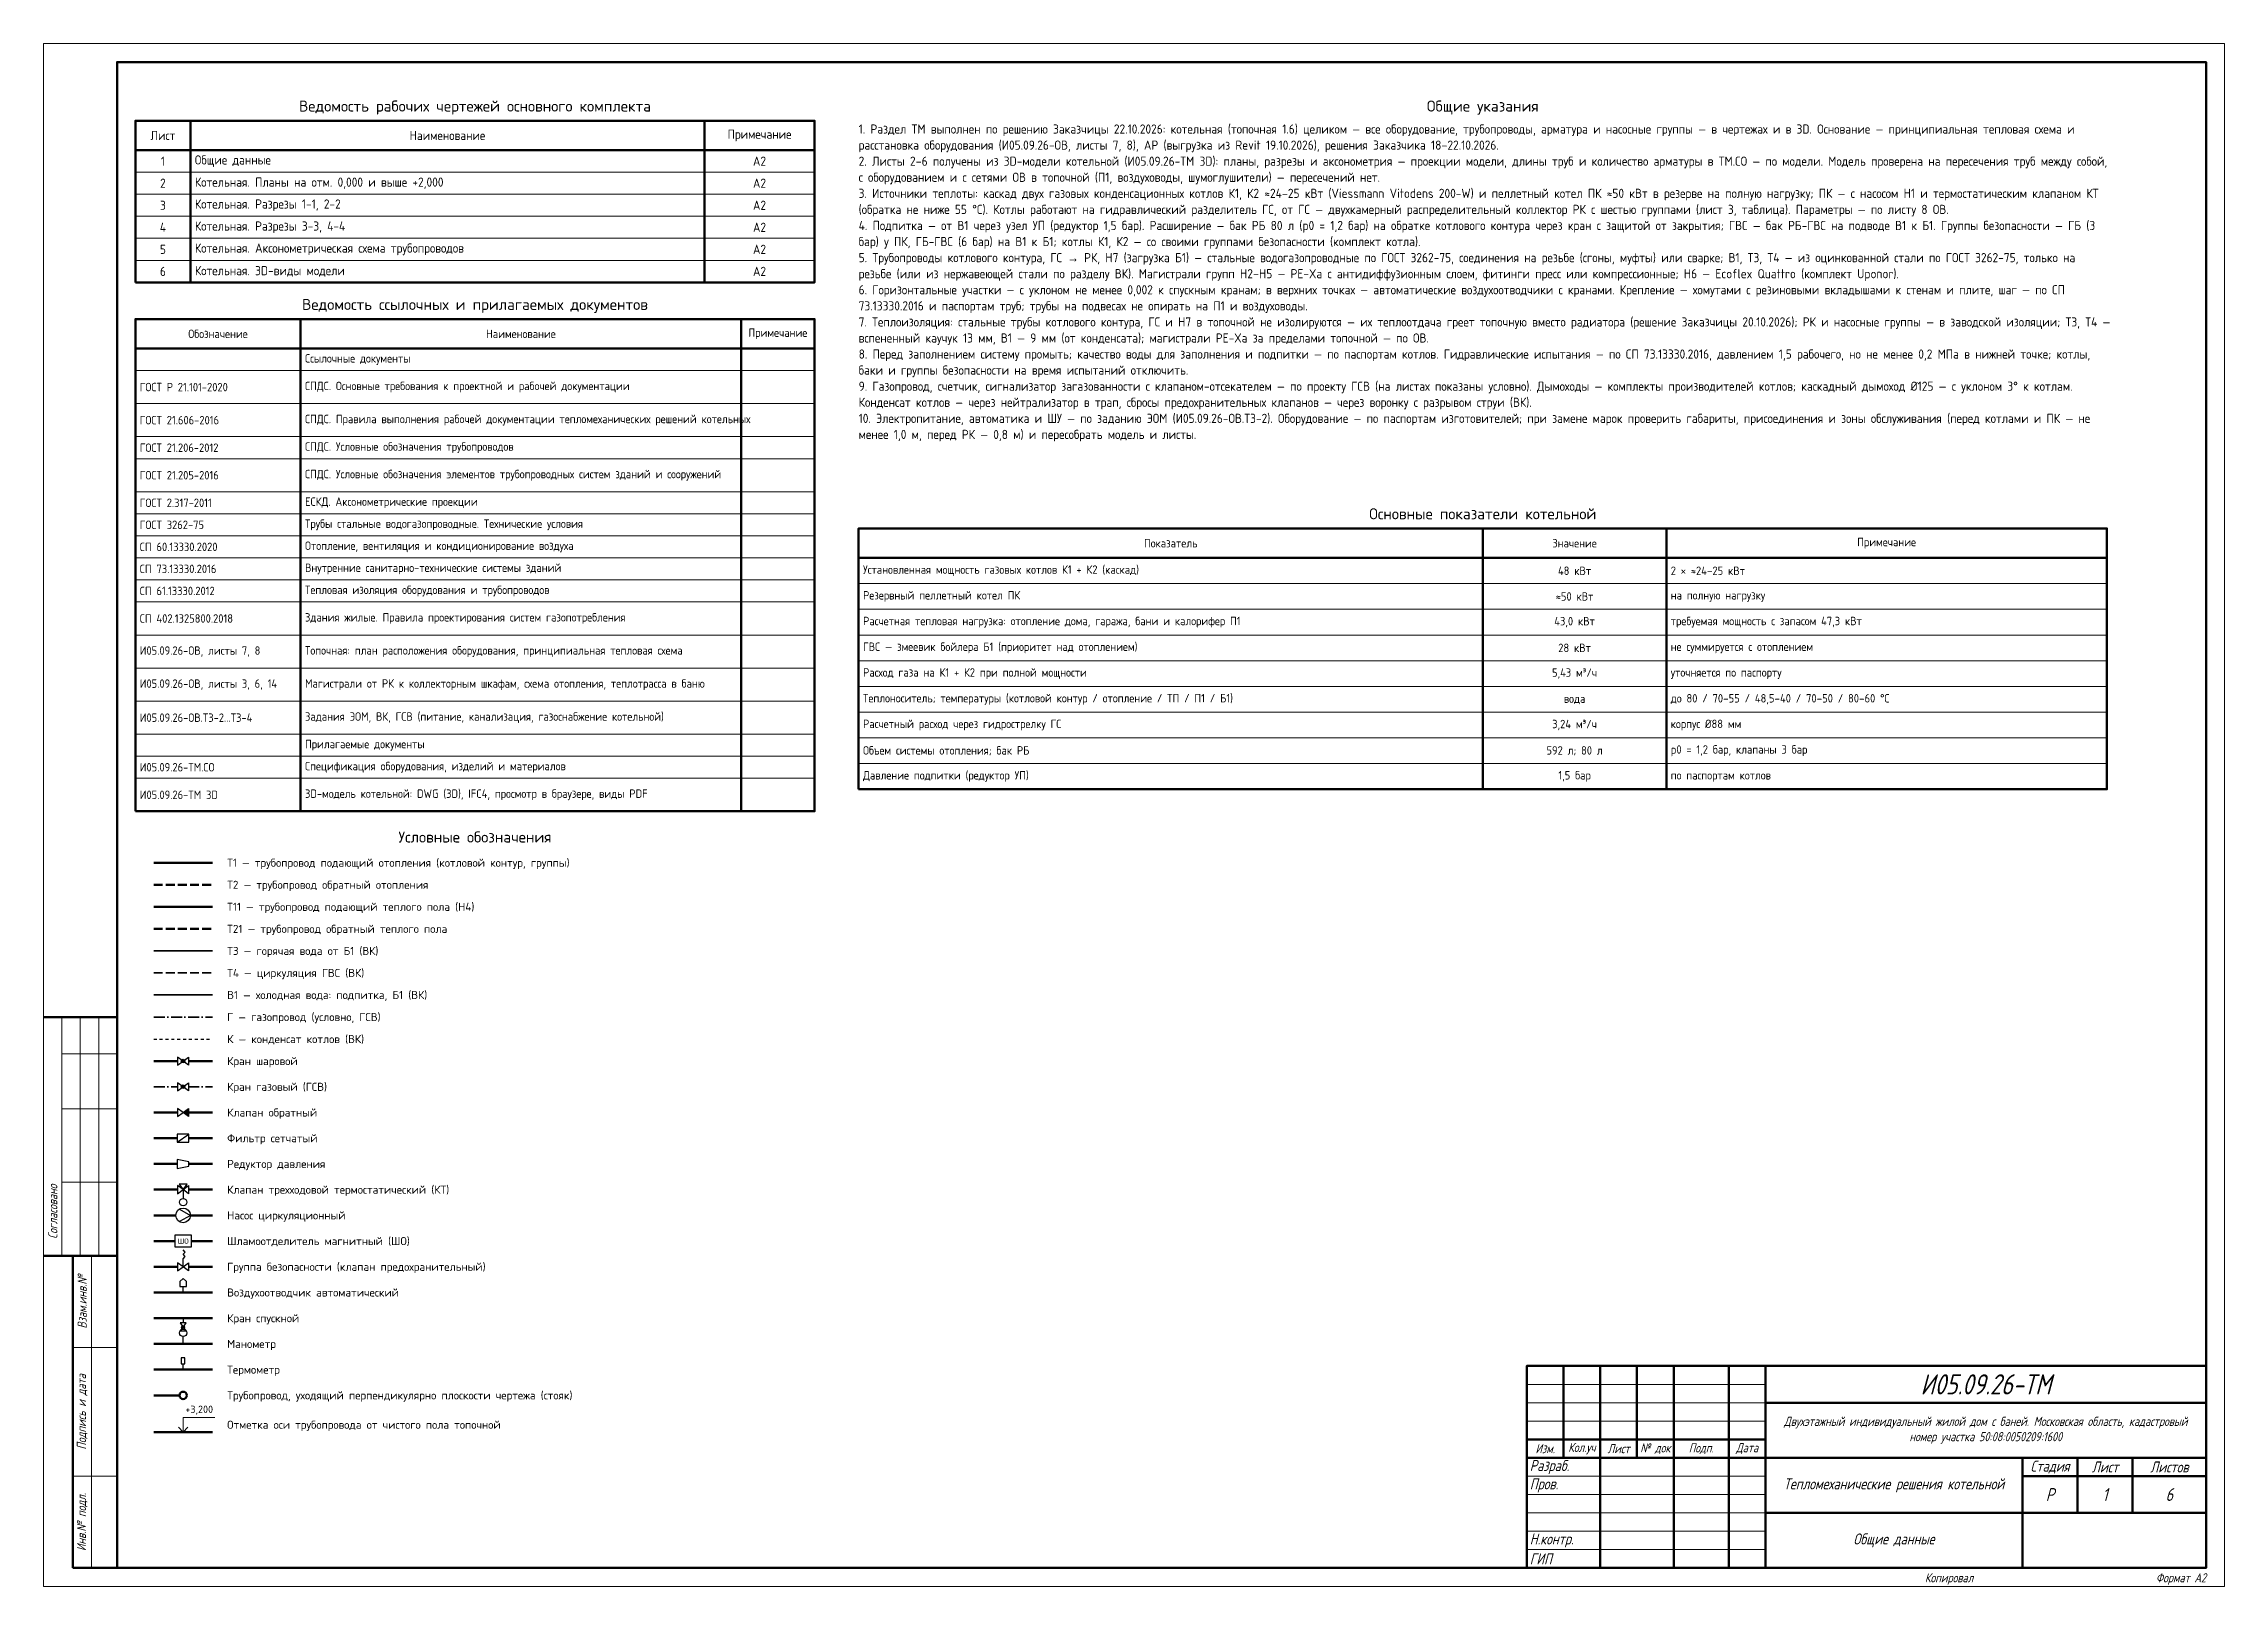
# Paper-space layout 'Лист' of a CAD drawing. Header units: millimetres. Extents: x 0 to 594, y 0 to 420.
import ezdxf
from ezdxf.enums import TextEntityAlignment as Align

# ---------------------------------------------------------------- set-up
doc = ezdxf.new("R2010")
doc.units = ezdxf.units.MM
for name, pattern in [('ОВ_ПУНКТ', [160, 80, -80]), ('ОВ_ШП', [460, 300, -80, 0, -80]), ('ОВ_ШТРИХ', [330, 240, -90])]:
    doc.linetypes.add(name, pattern=pattern)
for name, color, linetype, lineweight in [('Рамка', 7, 'Continuous', 50), ('Таблицы', 7, 'Continuous', 18), ('Текст', 7, 'Continuous', 18), ('ТМ_арматура', 7, 'Continuous', 25), ('ТМ_В1', 150, 'Continuous', 35), ('ТМ_Г', 42, 'Continuous', 35), ('ТМ_К', 8, 'Continuous', 25), ('ТМ_размеры', 7, 'Continuous', 13), ('ТМ_Т1', 1, 'Continuous', 50), ('ТМ_Т11', 30, 'Continuous', 50), ('ТМ_Т2', 5, 'Continuous', 50), ('ТМ_Т21', 4, 'Continuous', 50), ('ТМ_Т3', 3, 'Continuous', 35), ('ТМ_Т4', 82, 'Continuous', 35), ('ТМ_текст', 7, 'Continuous', 18), ('Тонкие', 8, 'Continuous', 13)]:
    doc.layers.add(name, color=color, linetype=linetype, lineweight=lineweight)
doc.styles.add('GOST', font='isocpeur.ttf', dxfattribs={"width": 0.9})
doc.styles.add('GOST_I', font='isocpeur.ttf', dxfattribs={"width": 0.8})

psp = doc.layouts.new('Лист')

# ---------------------------------------------------------------- linework, layer by layer
at = {"layer": 'Рамка', "lineweight": 50}
for points in [[(20, 5), (589, 5), (589, 415), (20, 415)], [(404, 5), (589, 5), (589, 60), (404, 60)]]:
    psp.add_lwpolyline(points, close=True, dxfattribs=at)
at = {"layer": 'Таблицы', "lineweight": 50}
for p, q in [((40, 399), (40, 355)), ((180, 399), (180, 355)), ((25, 391), (210, 391)), ((70, 345), (70, 211)), ((190, 345), (190, 211)), ((25, 337), (210, 337)), ((392, 288), (392, 217)), ((442, 288), (442, 217)), ((222, 280), (562, 280)), ((0, 155), (20, 155)), ((0, 90), (20, 90)), ((8, 5), (8, 90)), ((414, 35), (414, 60)), ((424, 5), (424, 60)), ((434, 35), (434, 60)), ((444, 5), (444, 60)), ((459, 5), (459, 60)), ((469, 5), (469, 60)), ((469, 50), (589, 50)), ((404, 40), (469, 40)), ((404, 35), (589, 35)), ((539, 5), (539, 35)), ((539, 30), (589, 30)), ((554, 20), (554, 35)), ((569, 20), (569, 35)), ((469, 20), (589, 20)), ((8, 5), (20, 5))]:
    psp.add_line(p, q, dxfattribs=at)
at = {"layer": 'Таблицы', "lineweight": 18}
for p, q in [((25, 385), (210, 385)), ((25, 379), (210, 379)), ((25, 373), (210, 373)), ((25, 367), (210, 367)), ((25, 361), (210, 361)), ((25, 355), (210, 355)), ((25, 331), (210, 331)), ((25, 322), (210, 322)), ((25, 313), (210, 313)), ((25, 307), (210, 307)), ((25, 298), (210, 298)), ((25, 292), (210, 292)), ((25, 286), (210, 286)), ((25, 280), (210, 280)), ((25, 274), (210, 274)), ((25, 268), (210, 268)), ((222, 273), (562, 273)), ((222, 266), (562, 266)), ((25, 259), (210, 259)), ((222, 259), (562, 259)), ((25, 250), (210, 250)), ((222, 252), (562, 252)), ((222, 245), (562, 245)), ((25, 241), (210, 241)), ((222, 238), (562, 238)), ((25, 232), (210, 232)), ((25, 226), (210, 226)), ((222, 231), (562, 231)), ((25, 220), (210, 220)), ((222, 224), (562, 224)), ((222, 217), (562, 217)), ((25, 211), (210, 211)), ((404, 55), (469, 55)), ((404, 50), (469, 50)), ((404, 45), (469, 45)), ((404, 30), (469, 30)), ((404, 25), (469, 25)), ((404, 20), (469, 20)), ((404, 15), (469, 15)), ((404, 10), (469, 10))]:
    psp.add_line(p, q, dxfattribs=at)
at = {"layer": 'Таблицы'}
for p, q in [((5, 90), (5, 155)), ((10, 90), (10, 155)), ((15, 90), (15, 155)), ((5, 145), (20, 145)), ((5, 130), (20, 130)), ((5, 110), (20, 110)), ((13, 5), (13, 90)), ((8, 65), (20, 65)), ((8, 30), (20, 30))]:
    psp.add_line(p, q, dxfattribs=at)
at = {"layer": 'Таблицы', "lineweight": 50}
for points in [[(25, 355), (210, 355), (210, 399), (25, 399)], [(25, 211), (210, 211), (210, 345), (25, 345)], [(222, 217), (562, 217), (562, 288), (222, 288)]]:
    psp.add_lwpolyline(points, close=True, dxfattribs=at)
at = {"layer": 'ТМ_арматура'}
for points in [[(38, 80), (38, 81.6)], [(38, 73), (38, 71.8)], [(38, 59), (38, 60.6)]]:
    psp.add_lwpolyline(points, dxfattribs=at)
psp.add_lwpolyline([(37.5, 60.6), (38.5, 60.6), (38.5, 62.2), (37.5, 62.2)], close=True, dxfattribs=at)
at = {"layer": 'ТМ_В1'}
psp.add_lwpolyline([(30, 161), (46, 161)], dxfattribs=at)
at = {"layer": 'ТМ_Г', "linetype": 'ОВ_ШП', "ltscale": 0.01}
for points in [[(30, 155), (46, 155)], [(30, 136), (46, 136)]]:
    psp.add_lwpolyline(points, dxfattribs=at)
at = {"layer": 'ТМ_К', "linetype": 'ОВ_ПУНКТ', "ltscale": 0.01}
psp.add_lwpolyline([(30, 149), (46, 149)], dxfattribs=at)
at = {"layer": 'ТМ_размеры'}
for points in [[(36.7, 43.3), (38, 42), (39.3, 43.3)], [(38, 42), (38, 46)], [(38, 46), (46.64, 46)]]:
    psp.add_lwpolyline(points, dxfattribs=at)
at = {"layer": 'ТМ_Т1'}
for points in [[(30, 197), (46, 197)], [(30, 143), (46, 143)], [(30, 129), (46, 129)], [(30, 122), (46, 122)], [(30, 115), (46, 115)], [(30, 108), (46, 108)], [(30, 101), (46, 101)], [(30, 94), (46, 94)], [(30, 87), (46, 87)], [(30, 80), (46, 80)], [(30, 73), (46, 73)], [(30, 66), (46, 66)], [(30, 59), (46, 59)], [(30, 52), (37, 52)], [(30, 42), (46, 42)]]:
    psp.add_lwpolyline(points, dxfattribs=at)
psp.add_circle((38, 52), 1, dxfattribs=at)
at = {"layer": 'ТМ_Т11'}
psp.add_lwpolyline([(30, 185), (46, 185)], dxfattribs=at)
at = {"layer": 'ТМ_Т2', "linetype": 'ОВ_ШТРИХ', "ltscale": 0.01}
psp.add_lwpolyline([(30, 191), (46, 191)], dxfattribs=at)
at = {"layer": 'ТМ_Т21', "linetype": 'ОВ_ШТРИХ', "ltscale": 0.01}
psp.add_lwpolyline([(30, 179), (46, 179)], dxfattribs=at)
at = {"layer": 'ТМ_Т3'}
psp.add_lwpolyline([(30, 173), (46, 173)], dxfattribs=at)
at = {"layer": 'ТМ_Т4', "linetype": 'ОВ_ШТРИХ', "ltscale": 0.01}
psp.add_lwpolyline([(30, 167), (46, 167)], dxfattribs=at)
at = {"layer": 'Тонкие'}
psp.add_lwpolyline([(0, 0), (594, 0), (594, 420), (0, 420)], close=True, dxfattribs=at)

# ---------------------------------------------------------------- texts
at = {"layer": 'Текст', "style": 'GOST'}
for s, p in [('Ведомость рабочих чертежей основного комплекта', (117.5, 403)), ('Общие указания', (392, 403)), ('Ведомость ссылочных и прилагаемых документов', (117.5, 349)), ('Основные показатели котельной', (392, 292)), ('Условные обозначения', (117.5, 204))]:
    psp.add_text(s, height=3, dxfattribs=at).set_placement(p, align=Align.MIDDLE_CENTER)
at = {"layer": 'Текст', "insert": (222, 398), "char_height": 2.5, "width": 340, "attachment_point": 1, "line_spacing_factor": 1.05, "style": 'GOST'}
psp.add_mtext('1. Раздел ТМ выполнен по решению Заказчицы 22.10.2026: котельная (топочная 1.6) целиком — все оборудование, трубопроводы, арматура и насосные группы — в чертежах и в 3D. Основание — принципиальная тепловая схема и расстановка оборудования (И05.09.26-ОВ, листы 7, 8), АР (выгрузка из Revit 19.10.2026), решения Заказчика 18–22.10.2026.\\P2. Листы 2–6 получены из 3D-модели котельной (И05.09.26-ТМ 3D): планы, разрезы и аксонометрия — проекции модели, длины труб и количество арматуры в ТМ.СО — по модели. Модель проверена на пересечения труб между собой, с оборудованием и с сетями ОВ в топочной (П1, воздуховоды, шумоглушители) — пересечений нет.\\P3. Источники теплоты: каскад двух газовых конденсационных котлов К1, К2 ≈24–25 кВт (Viessmann Vitodens 200-W) и пеллетный котел ПК ≈50 кВт в резерве на полную нагрузку; ПК — с насосом Н1 и термостатическим клапаном КТ (обратка не ниже 55 °С). Котлы работают на гидравлический разделитель ГС, от ГС — двухкамерный распределительный коллектор РК с шестью группами (лист 3, таблица). Параметры — по листу 8 ОВ.\\P4. Подпитка — от В1 через узел УП (редуктор 1,5 бар). Расширение — бак РБ 80 л (p0 = 1,2 бар) на обратке котлового контура через кран с защитой от закрытия; ГВС — бак РБ-ГВС на подводе В1 к Б1. Группы безопасности — ГБ (3 бар) у ПК, ГБ-ГВС (6 бар) на В1 к Б1; котлы К1, К2 — со своими группами безопасности (комплект котла).\\P5. Трубопроводы котлового контура, ГС → РК, Н7 (загрузка Б1) — стальные водогазопроводные по ГОСТ 3262-75, соединения на резьбе (сгоны, муфты) или сварке; В1, Т3, Т4 — из оцинкованной стали по ГОСТ 3262-75, только на резьбе (или из нержавеющей стали по разделу ВК). Магистрали групп Н2–Н5 — PE-Xa с антидиффузионным слоем, фитинги пресс или компрессионные; Н6 — Ecoflex Quattro (комплект Uponor).\\P6. Горизонтальные участки — с уклоном не менее 0,002 к спускным кранам; в верхних точках — автоматические воздухоотводчики с кранами. Крепление — хомутами с резиновыми вкладышами к стенам и плите, шаг — по СП 73.13330.2016 и паспортам труб; трубы на подвесах не опирать на П1 и воздуховоды.\\P7. Теплоизоляция: стальные трубы котлового контура, ГС и Н7 в топочной не изолируются — их теплоотдача греет топочную вместо радиатора (решение Заказчицы 20.10.2026); РК и насосные группы — в заводской изоляции; Т3, Т4 — вспененный каучук 13 мм, В1 — 9 мм (от конденсата); магистрали PE-Xa за пределами топочной — по ОВ.\\P8. Перед заполнением систему промыть; качество воды для заполнения и подпитки — по паспортам котлов. Гидравлические испытания — по СП 73.13330.2016, давлением 1,5 рабочего, но не менее 0,2 МПа в нижней точке; котлы, баки и группы безопасности на время испытаний отключить.\\P9. Газопровод, счетчик, сигнализатор загазованности с клапаном-отсекателем — по проекту ГСВ (на листах показаны условно). Дымоходы — комплекты производителей котлов; каскадный дымоход Ø125 — с уклоном 3° к котлам. Конденсат котлов — через нейтрализатор в трап, сбросы предохранительных клапанов — через воронку с разрывом струи (ВК).\\P10. Электропитание, автоматика и ШУ — по заданию ЭОМ (И05.09.26-ОВ.ТЗ-2). Оборудование — по паспортам изготовителей; при замене марок проверить габариты, присоединения и зоны обслуживания (перед котлами и ПК — не менее 1,0 м, перед РК — 0,8 м) и пересобрать модель и листы.', dxfattribs=at)
at = {"layer": 'Текст'}
for s, insert, char_height, width, attachment_point, style in [('Лист', (32.5, 395), 2.5, 13, 5, 'GOST'), ('Наименование', (110, 395), 2.5, 138, 5, 'GOST'), ('Примечание', (195, 395), 2.5, 28, 5, 'GOST'), ('1', (32.5, 388), 2.5, 13, 5, 'GOST'), ('Общие данные', (41.2, 388), 2.5, 137.6, 4, 'GOST'), ('А2', (195, 388), 2.5, 28, 5, 'GOST'), ('2', (32.5, 382), 2.5, 13, 5, 'GOST'), ('Котельная. Планы на отм. 0,000 и выше +2,000', (41.2, 382), 2.5, 137.6, 4, 'GOST'), ('А2', (195, 382), 2.5, 28, 5, 'GOST'), ('3', (32.5, 376), 2.5, 13, 5, 'GOST'), ('Котельная. Разрезы 1-1, 2-2', (41.2, 376), 2.5, 137.6, 4, 'GOST'), ('А2', (195, 376), 2.5, 28, 5, 'GOST'), ('4', (32.5, 370), 2.5, 13, 5, 'GOST'), ('Котельная. Разрезы 3-3, 4-4', (41.2, 370), 2.5, 137.6, 4, 'GOST'), ('А2', (195, 370), 2.5, 28, 5, 'GOST'), ('5', (32.5, 364), 2.5, 13, 5, 'GOST'), ('Котельная. Аксонометрическая схема трубопроводов', (41.2, 364), 2.5, 137.6, 4, 'GOST'), ('А2', (195, 364), 2.5, 28, 5, 'GOST'), ('6', (32.5, 358), 2.5, 13, 5, 'GOST'), ('Котельная. 3D-виды модели', (41.2, 358), 2.5, 137.6, 4, 'GOST'), ('А2', (195, 358), 2.5, 28, 5, 'GOST'), ('Обозначение', (47.5, 341), 2.3, 43, 5, 'GOST'), ('Наименование', (130, 341), 2.3, 118, 5, 'GOST'), ('Примечание', (200, 341), 2.3, 18, 5, 'GOST'), ('Ссылочные документы', (71.2, 334), 2.3, 117.6, 4, 'GOST'), ('ГОСТ Р 21.101-2020', (26.2, 326.5), 2.3, 42.6, 4, 'GOST'), ('СПДС. Основные требования к проектной и рабочей документации', (71.2, 326.5), 2.3, 117.6, 4, 'GOST'), ('ГОСТ 21.606-2016', (26.2, 317.5), 2.3, 42.6, 4, 'GOST'), ('СПДС. Правила выполнения рабочей документации тепломеханических решений котельных', (71.2, 317.5), 2.3, 117.6, 4, 'GOST'), ('ГОСТ 21.206-2012', (26.2, 310), 2.3, 42.6, 4, 'GOST'), ('СПДС. Условные обозначения трубопроводов', (71.2, 310), 2.3, 117.6, 4, 'GOST'), ('ГОСТ 21.205-2016', (26.2, 302.5), 2.3, 42.6, 4, 'GOST'), ('СПДС. Условные обозначения элементов трубопроводных систем зданий и сооружений', (71.2, 302.5), 2.3, 117.6, 4, 'GOST'), ('ГОСТ 2.317-2011', (26.2, 295), 2.3, 42.6, 4, 'GOST'), ('ЕСКД. Аксонометрические проекции', (71.2, 295), 2.3, 117.6, 4, 'GOST'), ('ГОСТ 3262-75', (26.2, 289), 2.3, 42.6, 4, 'GOST'), ('Трубы стальные водогазопроводные. Технические условия', (71.2, 289), 2.3, 117.6, 4, 'GOST'), ('Показатель', (307, 284), 2.3, 168, 5, 'GOST'), ('Значение', (417, 284), 2.3, 48, 5, 'GOST'), ('Примечание', (502, 284), 2.3, 118, 5, 'GOST'), ('СП 60.13330.2020', (26.2, 283), 2.3, 42.6, 4, 'GOST'), ('Отопление, вентиляция и кондиционирование воздуха', (71.2, 283), 2.3, 117.6, 4, 'GOST'), ('СП 73.13330.2016', (26.2, 277), 2.3, 42.6, 4, 'GOST'), ('Внутренние санитарно-технические системы зданий', (71.2, 277), 2.3, 117.6, 4, 'GOST'), ('Установленная мощность газовых котлов К1 + К2 (каскад)', (223.2, 276.5), 2.3, 167.6, 4, 'GOST'), ('48 кВт', (417, 276.5), 2.3, 48, 5, 'GOST'), ('2 × ≈24–25 кВт', (443.2, 276.5), 2.3, 117.6, 4, 'GOST'), ('СП 61.13330.2012', (26.2, 271), 2.3, 42.6, 4, 'GOST'), ('Тепловая изоляция оборудования и трубопроводов', (71.2, 271), 2.3, 117.6, 4, 'GOST'), ('Резервный пеллетный котел ПК', (223.2, 269.5), 2.3, 167.6, 4, 'GOST'), ('≈50 кВт', (417, 269.5), 2.3, 48, 5, 'GOST'), ('на полную нагрузку', (443.2, 269.5), 2.3, 117.6, 4, 'GOST'), ('СП 402.1325800.2018', (26.2, 263.5), 2.3, 42.6, 4, 'GOST'), ('Здания жилые. Правила проектирования систем газопотребления', (71.2, 263.5), 2.3, 117.6, 4, 'GOST'), ('Расчетная тепловая нагрузка: отопление дома, гаража, бани и калорифер П1', (223.2, 262.5), 2.3, 167.6, 4, 'GOST'), ('43,0 кВт', (417, 262.5), 2.3, 48, 5, 'GOST'), ('требуемая мощность с запасом 47,3 кВт', (443.2, 262.5), 2.3, 117.6, 4, 'GOST'), ('И05.09.26-ОВ, листы 7, 8', (26.2, 254.5), 2.3, 42.6, 4, 'GOST'), ('Топочная: план расположения оборудования, принципиальная тепловая схема', (71.2, 254.5), 2.3, 117.6, 4, 'GOST'), ('ГВС — змеевик бойлера Б1 (приоритет над отоплением)', (223.2, 255.5), 2.3, 167.6, 4, 'GOST'), ('28 кВт', (417, 255.5), 2.3, 48, 5, 'GOST'), ('не суммируется с отоплением', (443.2, 255.5), 2.3, 117.6, 4, 'GOST'), ('Расход газа на К1 + К2 при полной мощности', (223.2, 248.5), 2.3, 167.6, 4, 'GOST'), ('5,43 м³/ч', (417, 248.5), 2.3, 48, 5, 'GOST'), ('И05.09.26-ОВ, листы 3, 6, 14', (26.2, 245.5), 2.3, 42.6, 4, 'GOST'), ('Магистрали от РК к коллекторным шкафам, схема отопления, теплотрасса в баню', (71.2, 245.5), 2.3, 117.6, 4, 'GOST'), ('уточняется по паспорту', (443.2, 248.5), 2.3, 117.6, 4, 'GOST'), ('И05.09.26-ОВ.ТЗ-2...ТЗ-4', (26.2, 236.5), 2.3, 42.6, 4, 'GOST'), ('Задания ЭОМ, ВК, ГСВ (питание, канализация, газоснабжение котельной)', (71.2, 236.5), 2.3, 117.6, 4, 'GOST'), ('Теплоноситель; температуры (котловой контур / отопление / ТП / П1 / Б1)', (223.2, 241.5), 2.3, 167.6, 4, 'GOST'), ('вода', (417, 241.5), 2.3, 48, 5, 'GOST'), ('до 80 / 70–55 / 48,5–40 / 70–50 / 80–60 °С', (443.2, 241.5), 2.3, 117.6, 4, 'GOST'), ('Расчетный расход через гидрострелку ГС', (223.2, 234.5), 2.3, 167.6, 4, 'GOST'), ('3,24 м³/ч', (417, 234.5), 2.3, 48, 5, 'GOST'), ('корпус Ø88 мм', (443.2, 234.5), 2.3, 117.6, 4, 'GOST'), ('Прилагаемые документы', (71.2, 229), 2.3, 117.6, 4, 'GOST'), ('Объем системы отопления; бак РБ', (223.2, 227.5), 2.3, 167.6, 4, 'GOST'), ('592 л; 80 л', (417, 227.5), 2.3, 48, 5, 'GOST'), ('p0 = 1,2 бар, клапаны 3 бар', (443.2, 227.5), 2.3, 117.6, 4, 'GOST'), ('И05.09.26-ТМ.СО', (26.2, 223), 2.3, 42.6, 4, 'GOST'), ('Спецификация оборудования, изделий и материалов', (71.2, 223), 2.3, 117.6, 4, 'GOST'), ('Давление подпитки (редуктор УП)', (223.2, 220.5), 2.3, 167.6, 4, 'GOST'), ('1,5 бар', (417, 220.5), 2.3, 48, 5, 'GOST'), ('по паспортам котлов', (443.2, 220.5), 2.3, 117.6, 4, 'GOST'), ('И05.09.26-ТМ 3D', (26.2, 215.5), 2.3, 42.6, 4, 'GOST'), ('3D-модель котельной: DWG (3D), IFC4, просмотр в браузере, виды PDF', (71.2, 215.5), 2.3, 117.6, 4, 'GOST'), ('{\\W0.8;\\Q15;Двухэтажный индивидуальный жилой дом с баней. Московская область, кадастровый номер участка 50:08:0050209:1600}', (529, 42.5), 2.5, 116, 5, 'GOST_I'), ('{\\W0.8;\\Q15;Тепломеханические решения котельной}', (504, 27.5), 3, 66, 5, 'GOST_I'), ('{\\W0.8;\\Q15;Общие данные}', (504, 12.5), 3, 66, 5, 'GOST_I')]:
    psp.add_mtext(s, dxfattribs=dict(at, insert=insert, char_height=char_height, width=width, attachment_point=attachment_point, style=style))
at = {"layer": 'Текст', "char_height": 2.5, "attachment_point": 5, "rotation": 90, "style": 'GOST_I'}
for s, insert in [('{\\W0.8;\\Q15;Согласовано}', (2.5, 102)), ('{\\W0.8;\\Q15;Взам.инв.№}', (10.5, 77.5)), ('{\\W0.8;\\Q15;Подпись и дата}', (10.5, 47.5)), ('{\\W0.8;\\Q15;Инв.№ подл.}', (10.5, 17.5))]:
    psp.add_mtext(s, dxfattribs=dict(at, insert=insert))
at = {"layer": 'Текст', "style": 'GOST_I'}
for s, insert, char_height, attachment_point in [('{\\W0.8;\\Q15;И05.09.26-ТМ}', (529, 55), 5.5, 5), ('{\\W0.8;\\Q15;Изм.}', (409, 37.5), 2.5, 5), ('{\\W0.8;\\Q15;Кол.уч}', (419, 37.5), 2.5, 5), ('{\\W0.8;\\Q15;Лист}', (429, 37.5), 2.5, 5), ('{\\W0.8;\\Q15;№ док}', (439, 37.5), 2.5, 5), ('{\\W0.8;\\Q15;Подп.}', (451.5, 37.5), 2.5, 5), ('{\\W0.8;\\Q15;Дата}', (464, 37.5), 2.5, 5), ('{\\W0.8;\\Q15;Разраб.}', (404.8, 32.5), 3, 4), ('{\\W0.8;\\Q15;}', (424.8, 32.5), 3, 4), ('{\\W0.8;\\Q15;}', (459.6, 32.5), 3, 4), ('{\\W0.8;\\Q15;Стадия}', (546.5, 32.5), 3, 5), ('{\\W0.8;\\Q15;Лист}', (561.5, 32.5), 3, 5), ('{\\W0.8;\\Q15;Листов}', (579, 32.5), 3, 5), ('{\\W0.8;\\Q15;Пров.}', (404.8, 27.5), 3, 4), ('{\\W0.8;\\Q15;}', (424.8, 27.5), 3, 4), ('{\\W0.8;\\Q15;}', (459.6, 27.5), 3, 4), ('{\\W0.8;\\Q15;Р}', (546.5, 25), 3.5, 5), ('{\\W0.8;\\Q15;1}', (561.5, 25), 3.5, 5), ('{\\W0.8;\\Q15;6}', (579, 25), 3.5, 5), ('{\\W0.8;\\Q15;Н.контр.}', (404.8, 12.5), 3, 4), ('{\\W0.8;\\Q15;}', (424.8, 12.5), 3, 4), ('{\\W0.8;\\Q15;}', (459.6, 12.5), 3, 4), ('{\\W0.8;\\Q15;ГИП}', (404.8, 7.5), 3, 4), ('{\\W0.8;\\Q15;}', (424.8, 7.5), 3, 4), ('{\\W0.8;\\Q15;}', (459.6, 7.5), 3, 4), ('{\\W0.8;\\Q15;Копировал}', (519, 2), 2.5, 5), ('{\\W0.8;\\Q15;Формат А2}', (589, 2), 2.5, 6)]:
    psp.add_mtext(s, dxfattribs=dict(at, insert=insert, char_height=char_height, attachment_point=attachment_point))
at = {"layer": 'ТМ_размеры', "style": 'GOST'}
psp.add_text('+3,200', height=2, dxfattribs=at).set_placement((38.6, 46.6), align=Align.BOTTOM_LEFT)
at = {"layer": 'ТМ_текст', "style": 'GOST'}
for s, p in [('Т1 — трубопровод подающий отопления (котловой контур, группы)', (50, 197)), ('Т2 — трубопровод обратный отопления', (50, 191)), ('Т11 — трубопровод подающий теплого пола (Н4)', (50, 185)), ('Т21 — трубопровод обратный теплого пола', (50, 179)), ('Т3 — горячая вода от Б1 (ВК)', (50, 173)), ('Т4 — циркуляция ГВС (ВК)', (50, 167)), ('В1 — холодная вода: подпитка, Б1 (ВК)', (50, 161)), ('Г — газопровод (условно, ГСВ)', (50, 155)), ('К — конденсат котлов (ВК)', (50, 149)), ('Кран шаровой', (50, 143)), ('Кран газовый (ГСВ)', (50, 136)), ('Клапан обратный', (50, 129)), ('Фильтр сетчатый', (50, 122)), ('Редуктор давления', (50, 115)), ('Клапан трехходовой термостатический (КТ)', (50, 108)), ('Насос циркуляционный', (50, 101)), ('Шламоотделитель магнитный (ШО)', (50, 94)), ('Группа безопасности (клапан предохранительный)', (50, 87)), ('Воздухоотводчик автоматический', (50, 80)), ('Кран спускной', (50, 73)), ('Манометр', (50, 66)), ('Термометр', (50, 59)), ('Трубопровод, уходящий перпендикулярно плоскости чертежа (стояк)', (50, 52)), ('Отметка оси трубопровода от чистого пола топочной', (50, 44))]:
    psp.add_text(s, height=2.2, dxfattribs=at).set_placement(p, align=Align.MIDDLE_LEFT)

# ---------------------------------------------------------------- next in the draw order: wipeouts: each hides what was drawn before it
for points in [[(36.5, 141.9), (39.5, 141.9), (39.5, 144.1), (36.5, 144.1)], [(36.5, 134.9), (39.5, 134.9), (39.5, 137.1), (36.5, 137.1)], [(36.5, 127.9), (39.5, 127.9), (39.5, 130.1), (36.5, 130.1)], [(36.4, 120.9), (39.6, 120.9), (39.6, 123.1), (36.4, 123.1)], [(36.4, 113.8), (39.6, 113.8), (39.6, 116.2), (36.4, 116.2)], [(36.5, 106.9), (39.5, 106.9), (39.5, 109.1), (36.5, 109.1)], [(35.76, 92.4), (40.24, 92.4), (40.24, 95.6), (35.76, 95.6)], [(36.5, 85.9), (39.5, 85.9), (39.5, 88.1), (36.5, 88.1)], [(37.2, 69.5), (38.8, 69.5), (38.8, 71.7), (37.2, 71.7)]]:
    psp.add_wipeout(points)

# ---------------------------------------------------------------- next in the draw order: hatches: boundary and pattern name
at = {"layer": 'ТМ_арматура'}
h = psp.add_hatch(color=7, dxfattribs=at)
edge = h.paths.add_edge_path()
edge.add_arc((38, 143), 0.5, 0, 360)
h = psp.add_hatch(color=7, dxfattribs=at)
edge = h.paths.add_edge_path()
edge.add_arc((38, 136), 0.5, 0, 360)
psp.add_hatch(color=7, dxfattribs=at).paths.add_polyline_path([(38, 129), (39.5, 130.1), (39.5, 127.9)])
h = psp.add_hatch(color=7, dxfattribs=at)
edge = h.paths.add_edge_path()
edge.add_arc((38, 70.6), 0.4, 0, 360)

# ---------------------------------------------------------------- next in the draw order: linework, layer by layer
for points in [[(38, 143), (36.5, 144.1), (36.5, 141.9)], [(38, 143), (39.5, 144.1), (39.5, 141.9)], [(38, 136), (36.5, 137.1), (36.5, 134.9)], [(38, 136), (39.5, 137.1), (39.5, 134.9)], [(38, 129), (36.5, 130.1), (36.5, 127.9)], [(38, 129), (39.5, 130.1), (39.5, 127.9)], [(36.4, 120.9), (39.6, 120.9), (39.6, 123.1), (36.4, 123.1)], [(36.4, 113.8), (39.6, 114.4), (39.6, 115.6), (36.4, 116.2)], [(38, 108), (36.5, 109.1), (36.5, 106.9)], [(38, 108), (39.1, 109.5), (36.9, 109.5)], [(38, 108), (39.5, 109.1), (39.5, 106.9)], [(35.76, 92.4), (40.24, 92.4), (40.24, 95.6), (35.76, 95.6)], [(38, 87), (36.5, 88.1), (36.5, 85.9)], [(37.1, 81.6), (38.9, 81.6), (38.9, 83), (38, 83.8), (37.1, 83)], [(38, 87), (39.5, 88.1), (39.5, 85.9)], [(38, 70.6), (38.8, 71.7), (37.2, 71.7)], [(38, 70.6), (38.8, 69.5), (37.2, 69.5)]]:
    psp.add_lwpolyline(points, close=True, dxfattribs=at)
for points in [[(36.4, 120.9), (39.6, 123.1)], [(38, 108), (38, 105.6)], [(38, 89.2), (38.6, 89.8), (38, 90.4), (38.6, 91), (38, 91.6)], [(38, 87), (38, 89.2)], [(38, 66), (38, 68)]]:
    psp.add_lwpolyline(points, dxfattribs=at)
for centre, radius in [((38, 143), 0.5), ((38, 136), 0.5), ((38, 104.6), 1), ((38, 69), 1), ((38, 70.6), 0.4)]:
    psp.add_circle(centre, radius, dxfattribs=at)

# ---------------------------------------------------------------- next in the draw order: texts
at = {"layer": 'ТМ_арматура', "style": 'GOST'}
psp.add_text('ШО', height=1.4, dxfattribs=at).set_placement((38, 94), align=Align.MIDDLE_CENTER)

# ---------------------------------------------------------------- next in the draw order: wipeouts: each hides what was drawn before it
psp.add_wipeout([(36, 99), (40, 99), (40, 103), (36, 103)])

# ---------------------------------------------------------------- next in the draw order: linework, layer by layer
at = {"layer": 'ТМ_арматура'}
psp.add_lwpolyline([(37, 102.7), (40, 101), (37, 99.3)], dxfattribs=at)
psp.add_circle((38, 101), 2, dxfattribs=at)

doc.saveas('drawing.dxf')
